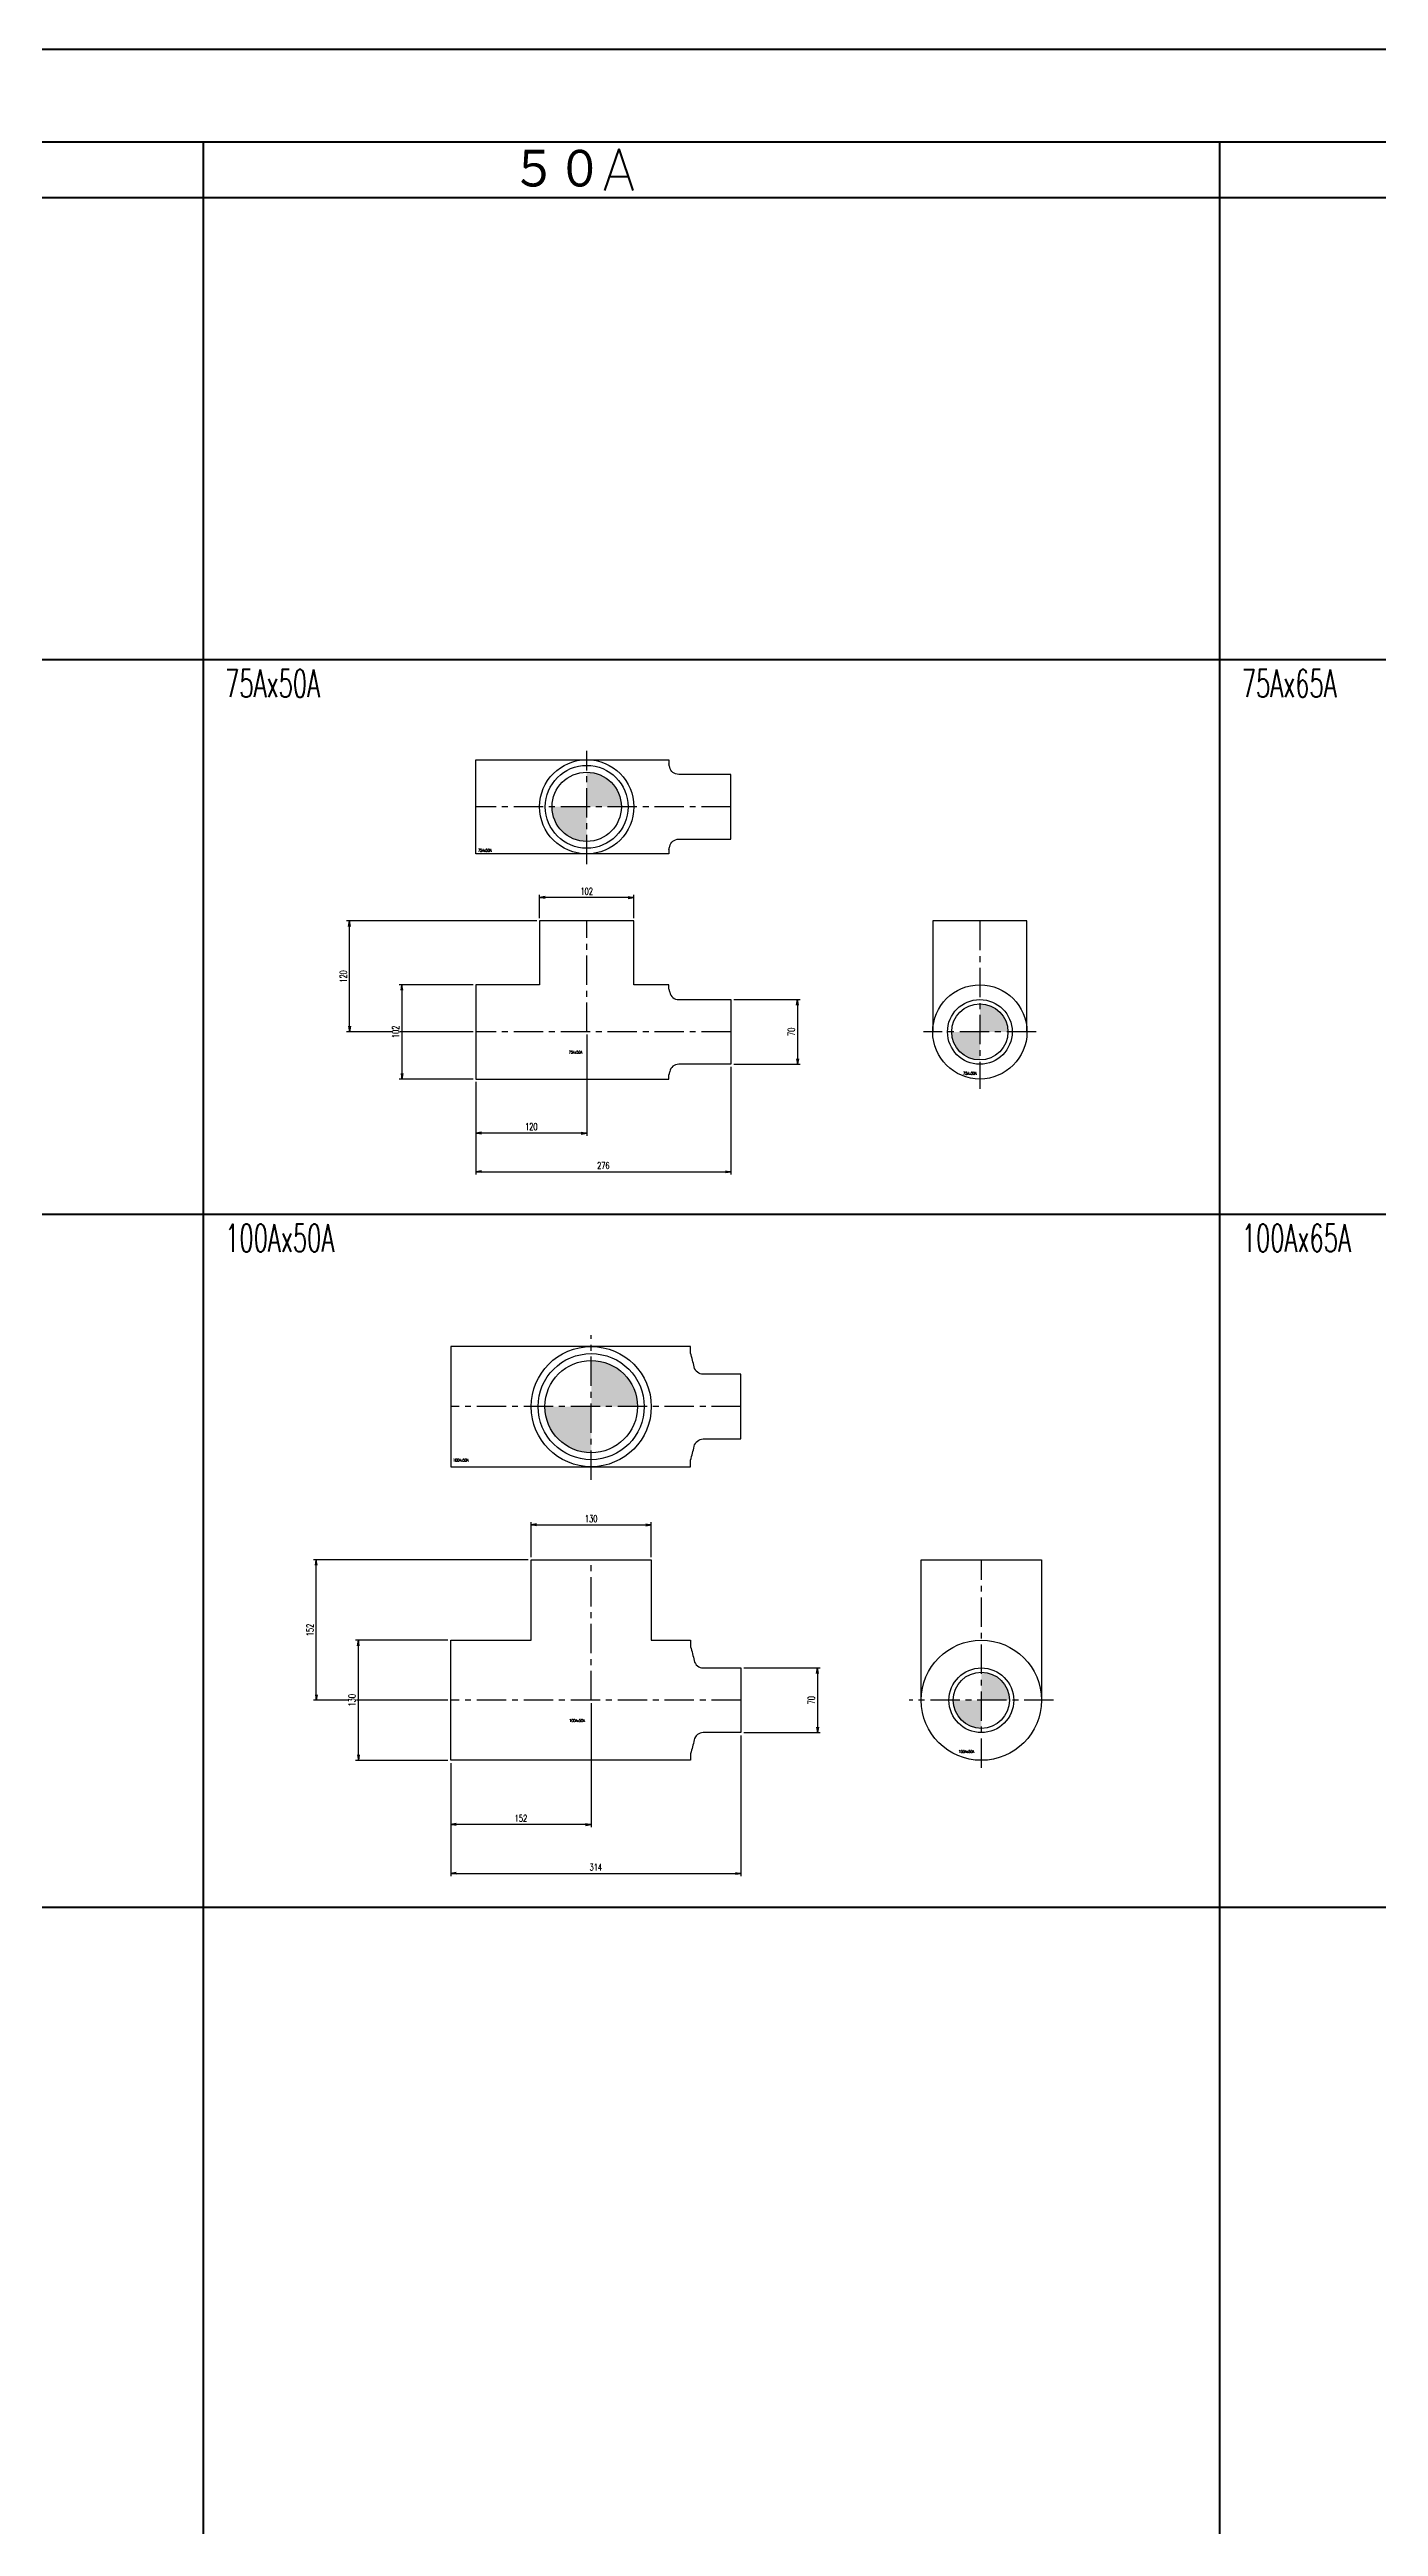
# Model space of a CAD drawing. Header units: millimetres. Extents: x 1711 to 90196, y -23291 to 8516.
# Drawn here: x 86730 to 88167, y -1072 to 1608 of the extents above; entities that cross this region are included whole.
import ezdxf
from ezdxf.enums import TextEntityAlignment as Align

# ---------------------------------------------------------------- set-up
doc = ezdxf.new("R2010")
doc.units = ezdxf.units.MM
doc.header["$PDMODE"] = 35
doc.linetypes.add('CENTER', pattern=[50.8, 31.75, -6.35, 6.35, -6.35])
doc.layers.add('line', color=153, linetype='Continuous', lineweight=50)
for name, color, linetype in [('寸法', 2, 'Continuous'), ('配管-CVP', 4, 'Continuous'), ('＃配管（PVC)', 21, 'Continuous')]:
    doc.layers.add(name, color=color, linetype=linetype)
doc.styles.add('kpk', font='romans.shx', dxfattribs={"width": 0.7, "bigfont": 'extfont2.shx'})
doc.styles.get("Standard").update_dxf_attribs({"font": 'romans.shx', "bigfont": 'extfont.shx'})
doc.dimstyles.new('KPK-3', dxfattribs={"dimscale": 3, "dimtxt": 2.5, "dimasz": 2, "dimexe": 1, "dimexo": 1, "dimgap": 1, "dimtad": 3, "dimdec": 1, "dimdsep": 46, "dimtxsty": 'kpk', "dimblk": 'OPEN', "dimcen": 2.5, "dimclrd": 2, "dimclre": 2, "dimclrt": 4, "dimadec": 1, "dimazin": 2, "dimtfac": 1, "dimtdec": 1, "dimtmove": 0, "dimatfit": 2, "dimldrblk": 'OPEN', "dimfxl": 0, "dimlwd": -1, "dimlwe": -1, "dimarcsym": 0})

# ---------------------------------------------------------------- blocks, each defined once
blk = doc.blocks.new('_Open')
at = {"color": 0, "linetype": 'ByBlock', "lineweight": -2}
for p, q in [((-1, 0.17), (0, 0)), ((-1, -0.17), (0, 0)), ((0, 0), (-1, 0))]:
    blk.add_line(p, q, dxfattribs=at)
blk = doc.blocks.new('*D1937')
at = {"layer": 'Defpoints', "color": 0, "transparency": 16777216}
for p in [(87380.6, 11.2), (87250.6, -26.5), (87380.6, -26.5)]:
    blk.add_point(p, dxfattribs=at)
at = {"layer": '寸法', "color": 2, "transparency": 16777216}
for p, q in [((87250.6, -23.5), (87250.6, 14.2)), ((87256.6, 11.2), (87374.6, 11.2)), ((87380.6, -23.5), (87380.6, 14.2))]:
    blk.add_line(p, q, dxfattribs=at)
at = {"layer": '寸法', "color": 2, "transparency": 16777216, "xscale": 6, "yscale": 6, "zscale": 6, "rotation": 180}
blk.add_blockref('_Open', (87250.6, 11.2), dxfattribs=at)
at = {"layer": '寸法', "color": 2, "transparency": 16777216, "xscale": 6, "yscale": 6, "zscale": 6}
blk.add_blockref('_Open', (87380.6, 11.2), dxfattribs=at)
at = {"layer": '寸法', "color": 4, "transparency": 16777216, "insert": (87315.6, 18), "char_height": 7.5, "attachment_point": 5, "style": 'kpk', "bg_fill": 3, "box_fill_scale": 1.1, "bg_fill_color": 256, "bg_fill_true_color": 13158600, "bg_fill_transparency": 0}
blk.add_mtext('130', dxfattribs=at)
blk = doc.blocks.new('*D1925')
at = {"layer": 'Defpoints', "color": 0, "transparency": 16777216}
for p in [(87054, 664.7), (87259.8, 664.7), (87190.8, 544.7)]:
    blk.add_point(p, dxfattribs=at)
at = {"layer": '寸法', "color": 2, "transparency": 16777216}
for p, q in [((87256.8, 664.7), (87051, 664.7)), ((87054, 550.7), (87054, 658.7)), ((87187.8, 544.7), (87051, 544.7))]:
    blk.add_line(p, q, dxfattribs=at)
at = {"layer": '寸法', "color": 2, "transparency": 16777216, "xscale": 6, "yscale": 6, "zscale": 6}
for p, rotation in [((87054, 664.7), 90), ((87054, 544.7), 270)]:
    blk.add_blockref('_Open', p, dxfattribs=dict(at, rotation=rotation))
at = {"layer": '寸法', "color": 4, "transparency": 16777216, "insert": (87047.3, 604.7), "char_height": 7.5, "attachment_point": 5, "rotation": 90, "style": 'kpk', "bg_fill": 3, "box_fill_scale": 1.1, "bg_fill_color": 256, "bg_fill_true_color": 13158600, "bg_fill_transparency": 0}
blk.add_mtext('120', dxfattribs=at)
blk = doc.blocks.new('*D1926')
at = {"layer": 'Defpoints', "color": 0, "transparency": 16777216}
for p in [(87190.8, 595.7), (87110.9, 493.7), (87190.8, 493.7)]:
    blk.add_point(p, dxfattribs=at)
at = {"layer": '寸法', "color": 2, "transparency": 16777216}
for p, q in [((87187.8, 595.7), (87107.9, 595.7)), ((87110.9, 589.7), (87110.9, 499.7)), ((87187.8, 493.7), (87107.9, 493.7))]:
    blk.add_line(p, q, dxfattribs=at)
at = {"layer": '寸法', "color": 2, "transparency": 16777216, "xscale": 6, "yscale": 6, "zscale": 6}
for p, rotation in [((87110.9, 595.7), 90), ((87110.9, 493.7), 270)]:
    blk.add_blockref('_Open', p, dxfattribs=dict(at, rotation=rotation))
at = {"layer": '寸法', "color": 4, "transparency": 16777216, "insert": (87104.1, 544.7), "char_height": 7.5, "attachment_point": 5, "rotation": 90, "style": 'kpk', "bg_fill": 3, "box_fill_scale": 1.1, "bg_fill_color": 256, "bg_fill_true_color": 13158600, "bg_fill_transparency": 0}
blk.add_mtext('102', dxfattribs=at)
blk = doc.blocks.new('*D1927')
at = {"layer": 'Defpoints', "color": 0, "transparency": 16777216}
for p in [(87310.8, 544.7), (87190.8, 493.7), (87190.8, 435.2)]:
    blk.add_point(p, dxfattribs=at)
at = {"layer": '寸法', "color": 2, "transparency": 16777216}
for p, q in [((87310.8, 541.7), (87310.8, 432.2)), ((87190.8, 490.7), (87190.8, 432.2)), ((87304.8, 435.2), (87196.8, 435.2))]:
    blk.add_line(p, q, dxfattribs=at)
at = {"layer": '寸法', "color": 2, "transparency": 16777216, "xscale": 6, "yscale": 6, "zscale": 6, "rotation": 180}
blk.add_blockref('_Open', (87190.8, 435.2), dxfattribs=at)
at = {"layer": '寸法', "color": 2, "transparency": 16777216, "xscale": 6, "yscale": 6, "zscale": 6}
blk.add_blockref('_Open', (87310.8, 435.2), dxfattribs=at)
at = {"layer": '寸法', "color": 4, "transparency": 16777216, "insert": (87250.8, 442), "char_height": 7.5, "attachment_point": 5, "style": 'kpk', "bg_fill": 3, "box_fill_scale": 1.1, "bg_fill_color": 256, "bg_fill_true_color": 13158600, "bg_fill_transparency": 0}
blk.add_mtext('120', dxfattribs=at)
blk = doc.blocks.new('*D1928')
at = {"layer": 'Defpoints', "color": 0, "transparency": 16777216}
for p in [(87466.8, 509.7), (87190.8, 493.7), (87466.8, 393.4)]:
    blk.add_point(p, dxfattribs=at)
at = {"layer": '寸法', "color": 2, "transparency": 16777216}
for p, q in [((87190.8, 490.7), (87190.8, 390.4)), ((87466.8, 506.7), (87466.8, 390.4)), ((87196.8, 393.4), (87460.8, 393.4))]:
    blk.add_line(p, q, dxfattribs=at)
at = {"layer": '寸法', "color": 2, "transparency": 16777216, "xscale": 6, "yscale": 6, "zscale": 6, "rotation": 180}
blk.add_blockref('_Open', (87190.8, 393.4), dxfattribs=at)
at = {"layer": '寸法', "color": 2, "transparency": 16777216, "xscale": 6, "yscale": 6, "zscale": 6}
blk.add_blockref('_Open', (87466.8, 393.4), dxfattribs=at)
at = {"layer": '寸法', "color": 4, "transparency": 16777216, "insert": (87328.8, 400.1), "char_height": 7.5, "attachment_point": 5, "style": 'kpk', "bg_fill": 3, "box_fill_scale": 1.1, "bg_fill_color": 256, "bg_fill_true_color": 13158600, "bg_fill_transparency": 0}
blk.add_mtext('276', dxfattribs=at)
blk = doc.blocks.new('*D1929')
at = {"layer": 'Defpoints', "color": 0, "transparency": 16777216}
for p in [(87466.8, 579.7), (87466.8, 509.7), (87538.9, 509.7)]:
    blk.add_point(p, dxfattribs=at)
at = {"layer": '寸法', "color": 2, "transparency": 16777216}
for p, q in [((87469.8, 579.7), (87541.9, 579.7)), ((87538.9, 573.7), (87538.9, 515.7)), ((87469.8, 509.7), (87541.9, 509.7))]:
    blk.add_line(p, q, dxfattribs=at)
at = {"layer": '寸法', "color": 2, "transparency": 16777216, "xscale": 6, "yscale": 6, "zscale": 6}
for p, rotation in [((87538.9, 579.7), 90), ((87538.9, 509.7), 270)]:
    blk.add_blockref('_Open', p, dxfattribs=dict(at, rotation=rotation))
at = {"layer": '寸法', "color": 4, "transparency": 16777216, "insert": (87532.1, 544.7), "char_height": 7.5, "attachment_point": 5, "rotation": 90, "style": 'kpk', "bg_fill": 3, "box_fill_scale": 1.1, "bg_fill_color": 256, "bg_fill_true_color": 13158600, "bg_fill_transparency": 0}
blk.add_mtext('70', dxfattribs=at)
blk = doc.blocks.new('*D1930')
at = {"layer": 'Defpoints', "color": 0, "transparency": 16777216}
for p in [(87259.8, 690), (87259.8, 664.7), (87361.8, 664.7)]:
    blk.add_point(p, dxfattribs=at)
at = {"layer": '寸法', "color": 2, "transparency": 16777216}
for p, q in [((87259.8, 667.7), (87259.8, 693)), ((87355.8, 690), (87265.8, 690)), ((87361.8, 667.7), (87361.8, 693))]:
    blk.add_line(p, q, dxfattribs=at)
at = {"layer": '寸法', "color": 2, "transparency": 16777216, "xscale": 6, "yscale": 6, "zscale": 6, "rotation": 180}
blk.add_blockref('_Open', (87259.8, 690), dxfattribs=at)
at = {"layer": '寸法', "color": 2, "transparency": 16777216, "xscale": 6, "yscale": 6, "zscale": 6}
blk.add_blockref('_Open', (87361.8, 690), dxfattribs=at)
at = {"layer": '寸法', "color": 4, "transparency": 16777216, "insert": (87310.8, 696.8), "char_height": 7.5, "attachment_point": 5, "style": 'kpk', "bg_fill": 3, "box_fill_scale": 1.1, "bg_fill_color": 256, "bg_fill_true_color": 13158600, "bg_fill_transparency": 0}
blk.add_mtext('102', dxfattribs=at)
blk = doc.blocks.new('*D2000')
at = {"layer": 'Defpoints', "color": 0, "transparency": 16777216}
for p in [(87018.2, -26.5), (87250.6, -26.5), (87163.6, -178.5)]:
    blk.add_point(p, dxfattribs=at)
at = {"layer": '寸法', "color": 2, "transparency": 16777216}
for p, q in [((87247.6, -26.5), (87015.2, -26.5)), ((87018.2, -172.5), (87018.2, -32.5)), ((87160.6, -178.5), (87015.2, -178.5))]:
    blk.add_line(p, q, dxfattribs=at)
at = {"layer": '寸法', "color": 2, "transparency": 16777216, "xscale": 6, "yscale": 6, "zscale": 6}
for p, rotation in [((87018.2, -26.5), 90), ((87018.2, -178.5), 270)]:
    blk.add_blockref('_Open', p, dxfattribs=dict(at, rotation=rotation))
at = {"layer": '寸法', "color": 4, "transparency": 16777216, "insert": (87011.5, -102.5), "char_height": 7.5, "attachment_point": 5, "rotation": 90, "style": 'kpk', "bg_fill": 3, "box_fill_scale": 1.1, "bg_fill_color": 256, "bg_fill_true_color": 13158600, "bg_fill_transparency": 0}
blk.add_mtext('152', dxfattribs=at)
blk = doc.blocks.new('*D2002')
at = {"layer": 'Defpoints', "color": 0, "transparency": 16777216}
for p in [(87477.6, -213.5), (87163.6, -243.5), (87477.6, -365.8)]:
    blk.add_point(p, dxfattribs=at)
at = {"layer": '寸法', "color": 2, "transparency": 16777216}
for p, q in [((87477.6, -216.5), (87477.6, -368.8)), ((87163.6, -246.5), (87163.6, -368.8)), ((87169.6, -365.8), (87471.6, -365.8))]:
    blk.add_line(p, q, dxfattribs=at)
at = {"layer": '寸法', "color": 2, "transparency": 16777216, "xscale": 6, "yscale": 6, "zscale": 6, "rotation": 180}
blk.add_blockref('_Open', (87163.6, -365.8), dxfattribs=at)
at = {"layer": '寸法', "color": 2, "transparency": 16777216, "xscale": 6, "yscale": 6, "zscale": 6}
blk.add_blockref('_Open', (87477.6, -365.8), dxfattribs=at)
at = {"layer": '寸法', "color": 4, "transparency": 16777216, "insert": (87320.6, -359.1), "char_height": 7.5, "attachment_point": 5, "style": 'kpk', "bg_fill": 3, "box_fill_scale": 1.1, "bg_fill_color": 256, "bg_fill_true_color": 13158600, "bg_fill_transparency": 0}
blk.add_mtext('314', dxfattribs=at)
blk = doc.blocks.new('*D2003')
at = {"layer": 'Defpoints', "color": 0, "transparency": 16777216}
for p in [(87063.7, -113.5), (87163.6, -113.5), (87163.6, -243.5)]:
    blk.add_point(p, dxfattribs=at)
at = {"layer": '寸法', "color": 2, "transparency": 16777216}
for p, q in [((87160.6, -113.5), (87060.7, -113.5)), ((87063.7, -237.5), (87063.7, -119.5)), ((87160.6, -243.5), (87060.7, -243.5))]:
    blk.add_line(p, q, dxfattribs=at)
at = {"layer": '寸法', "color": 2, "transparency": 16777216, "xscale": 6, "yscale": 6, "zscale": 6}
for p, rotation in [((87063.7, -113.5), 90), ((87063.7, -243.5), 270)]:
    blk.add_blockref('_Open', p, dxfattribs=dict(at, rotation=rotation))
at = {"layer": '寸法', "color": 4, "transparency": 16777216, "insert": (87056.9, -178.5), "char_height": 7.5, "attachment_point": 5, "rotation": 90, "style": 'kpk', "bg_fill": 3, "box_fill_scale": 1.1, "bg_fill_color": 256, "bg_fill_true_color": 13158600, "bg_fill_transparency": 0}
blk.add_mtext('130', dxfattribs=at)
blk = doc.blocks.new('*D2004')
at = {"layer": 'Defpoints', "color": 0, "transparency": 16777216}
for p in [(87315.6, -178.5), (87163.6, -243.5), (87163.6, -312.9)]:
    blk.add_point(p, dxfattribs=at)
at = {"layer": '寸法', "color": 2, "transparency": 16777216}
for p, q in [((87315.6, -181.5), (87315.6, -315.9)), ((87163.6, -246.5), (87163.6, -315.9)), ((87309.6, -312.9), (87169.6, -312.9))]:
    blk.add_line(p, q, dxfattribs=at)
at = {"layer": '寸法', "color": 2, "transparency": 16777216, "xscale": 6, "yscale": 6, "zscale": 6, "rotation": 180}
blk.add_blockref('_Open', (87163.6, -312.9), dxfattribs=at)
at = {"layer": '寸法', "color": 2, "transparency": 16777216, "xscale": 6, "yscale": 6, "zscale": 6}
blk.add_blockref('_Open', (87315.6, -312.9), dxfattribs=at)
at = {"layer": '寸法', "color": 4, "transparency": 16777216, "insert": (87239.6, -306.1), "char_height": 7.5, "attachment_point": 5, "style": 'kpk', "bg_fill": 3, "box_fill_scale": 1.1, "bg_fill_color": 256, "bg_fill_true_color": 13158600, "bg_fill_transparency": 0}
blk.add_mtext('152', dxfattribs=at)
blk = doc.blocks.new('*D2005')
at = {"layer": 'Defpoints', "color": 0, "transparency": 16777216}
for p in [(87477.6, -143.5), (87477.6, -213.5), (87560.4, -213.5)]:
    blk.add_point(p, dxfattribs=at)
at = {"layer": '寸法', "color": 2, "transparency": 16777216}
for p, q in [((87480.6, -143.5), (87563.4, -143.5)), ((87560.4, -149.5), (87560.4, -207.5)), ((87480.6, -213.5), (87563.4, -213.5))]:
    blk.add_line(p, q, dxfattribs=at)
at = {"layer": '寸法', "color": 2, "transparency": 16777216, "xscale": 6, "yscale": 6, "zscale": 6}
for p, rotation in [((87560.4, -143.5), 90), ((87560.4, -213.5), 270)]:
    blk.add_blockref('_Open', p, dxfattribs=dict(at, rotation=rotation))
at = {"layer": '寸法', "color": 4, "transparency": 16777216, "insert": (87553.7, -178.5), "char_height": 7.5, "attachment_point": 5, "rotation": 90, "style": 'kpk', "bg_fill": 3, "box_fill_scale": 1.1, "bg_fill_color": 256, "bg_fill_true_color": 13158600, "bg_fill_transparency": 0}
blk.add_mtext('70', dxfattribs=at)
blk = doc.blocks.new('A$C8e9c73af')
at = {"layer": 'line'}
blk.add_line((14420, -100), (14420, -5360), dxfattribs=at)
for points in [[(15520, -5360), (16620, -5360), (17720, -5360), (17720, 0), (8860, 0), (8860, -5360), (7760, -5360), (6660, -5360)], [(10020, -5360), (8920, -5360), (8860, -5360), (8860, 0), (8920, -160), (8860, -160), (8920, -160), (10020, -160), (11120, -160), (12220, -160), (13320, -160), (14420, -160), (15520, -160), (16620, -160), (17720, -160)], [(10020, -100), (10020, -5360), (11120, -5360), (12220, -5360), (13320, -5360), (14420, -5360), (15520, -5360), (15520, -100)], [(11120, -5360), (11120, -100), (12220, -100), (13320, -100), (14420, -100), (15520, -100), (16620, -100), (17720, -100)], [(0, -660), (60, -660), (1160, -660), (2260, -660), (3360, -660), (4460, -660), (5560, -660), (6660, -660), (7760, -660), (8860, -660), (8920, -660), (10020, -660), (11120, -660), (12220, -660), (13320, -660), (14420, -660), (15520, -660), (16620, -660), (17720, -660)], [(0, -1260), (60, -1260), (1160, -1260), (2260, -1260), (3360, -1260), (4460, -1260), (5560, -1260), (6660, -1260), (7760, -1260), (8860, -1260), (8920, -1260), (10020, -1260), (11120, -1260), (12220, -1260), (13320, -1260), (14420, -1260), (15520, -1260), (16620, -1260), (17720, -1260)], [(0, -2010), (60, -2010), (1160, -2010), (2260, -2010), (3360, -2010), (4460, -2010), (5560, -2010), (6660, -2010), (7760, -2010), (8860, -2010), (8920, -2010), (10020, -2010), (11120, -2010), (12220, -2010), (13320, -2010), (14420, -2010), (15520, -2010), (16620, -2010), (17720, -2010)]]:
    blk.add_lwpolyline(points, dxfattribs=at)
for s, insert, char_height, attachment_point in [('５０A', (14820, -130), 45, 5), ('{\\W0.6;75Ax50A}', (14443.6, -685.9), 30, 4), ('{\\W0.6;75Ax65A}', (15543.6, -685.9), 30, 4), ('{\\W0.6;100Ax50A}', (14443.6, -1285.9), 30, 4), ('{\\W0.6;100Ax65A}', (15543.6, -1285.9), 30, 4)]:
    blk.add_mtext(s, dxfattribs=dict(at, insert=insert, char_height=char_height, attachment_point=attachment_point))
blk = doc.blocks.new('75Ax50A-TS_BT『L型』-上面')
at = {"layer": '＃配管（PVC)', "linetype": 'ByBlock'}
h = blk.add_hatch(color=252, dxfattribs=at)
h.dxf.hatch_style = 1
h.paths.add_polyline_path([(37.5, 0, 0.414214), (0, 37.5), (0, 0)])
h.paths.add_polyline_path([(0, 0), (-37.5, 0, 0.414214), (0, -37.5)])
at = {"layer": '＃配管（PVC)', "color": 2, "linetype": 'CENTER'}
for p, q in [((0, -62.2), (0, 60.7)), ((156, 0), (-120, 0))]:
    blk.add_line(p, q, dxfattribs=at)
at = {"layer": '＃配管（PVC)', "color": 0, "linetype": 'ByBlock'}
blk.add_lwpolyline([(89, -46.4), (89, -51), (-120, -51), (-120, 51), (89, 51), (89, 46.4)], dxfattribs=at)
blk.add_lwpolyline([(89, -46.4, 0.004071), (89.8, -42.9, -0.353987), (99.6, -35), (156, -35), (156, 35), (99.6, 35, -0.353987), (89.8, 42.9, 0.004071), (89, 46.4)], format="xyb", dxfattribs=at)
for radius in [51, 44.8, 37.5]:
    blk.add_circle((0, 0), radius, dxfattribs=at)
at = {"layer": '＃配管（PVC)', "color": 6, "style": 'kpk', "width": 0.7}
blk.add_text('75Ax50A', height=3, dxfattribs=at).set_placement((-110.2, -45.6), align=Align.TOP_CENTER)
blk = doc.blocks.new('75Ax50A-TS_BT『L型』-正面')
at = {"layer": '＃配管（PVC)', "color": 2, "linetype": 'CENTER'}
for p, q in [((0, 0), (0, 120)), ((156, 0), (-120, 0))]:
    blk.add_line(p, q, dxfattribs=at)
at = {"layer": '＃配管（PVC)', "color": 0, "linetype": 'ByBlock'}
blk.add_lwpolyline([(89, 46.4), (89, 51), (51, 51), (51, 120), (-51, 120), (-51, 51), (-120, 51), (-120, -51), (89, -51), (89, -46.4)], dxfattribs=at)
blk.add_lwpolyline([(89, 46.4, -0.004071), (89.8, 42.9, 0.353987), (99.6, 35), (156, 35), (156, -35), (99.6, -35, 0.353987), (89.8, -42.9, -0.004071), (89, -46.4)], format="xyb", dxfattribs=at)
at = {"layer": '＃配管（PVC)', "color": 6, "style": 'kpk', "width": 0.7}
blk.add_text('75Ax50A', height=3, dxfattribs=at).set_placement((-12, -20.5), align=Align.TOP_CENTER)
blk = doc.blocks.new('75Ax50A-TS_BT『L型』-側面')
at = {"layer": '＃配管（PVC)', "linetype": 'ByBlock'}
h = blk.add_hatch(color=252, dxfattribs=at)
h.dxf.hatch_style = 1
h.paths.add_polyline_path([(0, 0), (30.4, 0, 0.414214), (0, 30.4)])
h.paths.add_polyline_path([(0, -30.4), (0, 0), (-30.4, 0, 0.414214)])
at = {"layer": '＃配管（PVC)', "color": 2, "linetype": 'CENTER'}
for p, q in [((0, 120), (0, -61.5)), ((60.8, 0), (-60.8, 0))]:
    blk.add_line(p, q, dxfattribs=at)
at = {"layer": '＃配管（PVC)', "color": 0, "linetype": 'ByBlock'}
blk.add_lwpolyline([(51, 0), (51, 120), (-51, 120), (-51, 0)], dxfattribs=at)
for radius in [51, 35, 30.4]:
    blk.add_circle((0, 0), radius, dxfattribs=at)
at = {"layer": '＃配管（PVC)', "color": 6, "style": 'kpk', "width": 0.7}
blk.add_text('75Ax50A', height=3, dxfattribs=at).set_placement((-10.7, -43.3), align=Align.TOP_CENTER)
blk = doc.blocks.new('100Ax50A-TS_BT『L型』-上面')
at = {"layer": '＃配管（PVC)', "linetype": 'ByBlock'}
h = blk.add_hatch(color=252, dxfattribs=at)
h.dxf.hatch_style = 1
h.paths.add_polyline_path([(0, 0), (50, 0, 0.414214), (0, 50)])
h.paths.add_polyline_path([(0, 0), (-50, 0, 0.414214), (0, -50)])
at = {"layer": '＃配管（PVC)', "color": 2, "linetype": 'CENTER'}
for p, q in [((0, -79.2), (0, 77.2)), ((162, 0), (-152, 0))]:
    blk.add_line(p, q, dxfattribs=at)
at = {"layer": '＃配管（PVC)', "color": 0, "linetype": 'ByBlock'}
for points in [[(111.4, 42.9, 0.019363), (107.5, 57.8), (107.5, 65), (-152, 65), (-152, -65), (107.5, -65), (107.5, -57.8, 0.019363), (111.4, -42.9)], [(111.4, -42.9, -0.352445), (121.2, -35), (162, -35), (162, 35), (121.2, 35, -0.352445), (111.4, 42.9)]]:
    blk.add_lwpolyline(points, format="xyb", dxfattribs=at)
for radius in [65, 57.4, 50]:
    blk.add_circle((0, 0), radius, dxfattribs=at)
at = {"layer": '＃配管（PVC)', "color": 6, "style": 'kpk', "width": 0.7}
blk.add_text('100Ax50A', height=3, dxfattribs=at).set_placement((-141, -56.4), align=Align.TOP_CENTER)
blk = doc.blocks.new('100Ax50A-TS_BT『L型』-正面')
at = {"layer": '＃配管（PVC)', "color": 2, "linetype": 'CENTER'}
for p, q in [((0, 0), (0, 152)), ((162, 0), (-152, 0))]:
    blk.add_line(p, q, dxfattribs=at)
at = {"layer": '＃配管（PVC)', "color": 0, "linetype": 'ByBlock'}
for points in [[(111.4, -42.9, -0.019363), (107.5, -57.8), (107.5, -65), (-152, -65), (-152, 65), (-65, 65), (-65, 152), (65, 152), (65, 65), (107.5, 65), (107.5, 57.8, -0.019363), (111.4, 42.9)], [(111.4, 42.9, 0.352445), (121.2, 35), (162, 35), (162, -35), (121.2, -35, 0.352445), (111.4, -42.9)]]:
    blk.add_lwpolyline(points, format="xyb", dxfattribs=at)
at = {"layer": '＃配管（PVC)', "color": 6, "style": 'kpk', "width": 0.7}
blk.add_text('100Ax50A', height=3, dxfattribs=at).set_placement((-15.3, -20.5), align=Align.TOP_CENTER)
blk = doc.blocks.new('100Ax50A-TS_BT『L型』-側面')
at = {"layer": '＃配管（PVC)', "linetype": 'ByBlock'}
h = blk.add_hatch(color=252, dxfattribs=at)
h.dxf.hatch_style = 1
h.paths.add_polyline_path([(30.4, 0, 0.414214), (0, 30.4), (0, 0)])
h.paths.add_polyline_path([(0, 0), (-30.4, 0, 0.414214), (0, -30.4)])
at = {"layer": '＃配管（PVC)', "color": 2, "linetype": 'CENTER'}
for p, q in [((0, -73), (0, 152)), ((78.2, 0), (-78.2, 0))]:
    blk.add_line(p, q, dxfattribs=at)
at = {"layer": '＃配管（PVC)', "color": 0, "linetype": 'ByBlock'}
blk.add_lwpolyline([(-65, 0), (-65, 152), (65, 152), (65, 0)], dxfattribs=at)
for radius in [65, 35, 30.4]:
    blk.add_circle((0, 0), radius, dxfattribs=at)
at = {"layer": '＃配管（PVC)', "color": 6, "style": 'kpk', "width": 0.7}
blk.add_text('100Ax50A', height=3, dxfattribs=at).set_placement((-16.1, -54), align=Align.TOP_CENTER)

msp = doc.modelspace()

# ---------------------------------------------------------------- block references
at = {"layer": '配管-CVP', "linetype": 'ByBlock'}
for name, p in [('75Ax50A-TS_BT『L型』-上面', (87310.7582, 788.2013)), ('75Ax50A-TS_BT『L型』-側面', (87736.1526, 544.6695)), ('100Ax50A-TS_BT『L型』-上面', (87315.6291, 139.1995)), ('100Ax50A-TS_BT『L型』-側面', (87737.7659, -178.4809))]:
    msp.add_blockref(name, p, dxfattribs=at)

# ---------------------------------------------------------------- dimensions: what is measured, and where the dimension line sits
at = {"layer": '寸法'}
dim = msp.add_linear_dim(base=(87054.0427, 664.6695), p1=(87190.7582, 544.6695), p2=(87259.7582, 664.6695), angle=90, dimstyle='KPK-3', dxfattribs=at)
dim.commit()
dim.dimension.update_dxf_attribs({"geometry": '*D1925', "text_midpoint": (87047.2927, 604.6695)})
for base, p1, p2, picture, middle in [((87380.6291, 11.2438), (87250.6291, -26.4809), (87380.6291, -26.4809), '*D1937', (87315.6291, 17.9938)), ((87477.6291, -365.8429), (87163.6291, -243.4809), (87477.6291, -213.4809), '*D2002', (87320.6291, -359.0929))]:
    dim = msp.add_linear_dim(base=base, p1=p1, p2=p2, dimstyle='KPK-3', dxfattribs=at)
    dim.commit()
    dim.dimension.update_dxf_attribs({"geometry": picture, "text_midpoint": middle})

# ---------------------------------------------------------------- next in the draw order: dimensions: what is measured, and where the dimension line sits
dim = msp.add_linear_dim(base=(87259.7582, 690.025), p1=(87361.7582, 664.6695), p2=(87259.7582, 664.6695), dimstyle='KPK-3', dxfattribs=at)
dim.commit()
dim.dimension.update_dxf_attribs({"geometry": '*D1930', "text_midpoint": (87310.7582, 696.775)})
for base, p1, p2, picture, middle in [((87110.8608, 493.6695), (87190.7582, 595.6695), (87190.7582, 493.6695), '*D1926', (87104.1108, 544.6695)), ((87018.2417, -26.4983), (87163.6291, -178.4809), (87250.6291, -26.4983), '*D2000', (87011.4917, -102.4896)), ((87560.4225, -213.4809), (87477.6291, -143.4809), (87477.6291, -213.4809), '*D2005', (87553.6725, -178.4809))]:
    dim = msp.add_linear_dim(base=base, p1=p1, p2=p2, angle=90, dimstyle='KPK-3', dxfattribs=at)
    dim.commit()
    dim.dimension.update_dxf_attribs({"geometry": picture, "text_midpoint": middle})

# ---------------------------------------------------------------- next in the draw order: dimensions: what is measured, and where the dimension line sits
dim = msp.add_linear_dim(base=(87190.7582, 435.2197), p1=(87310.7582, 544.6695), p2=(87190.7582, 493.6695), dimstyle='KPK-3', dxfattribs=at)
dim.commit()
dim.dimension.update_dxf_attribs({"geometry": '*D1927', "text_midpoint": (87250.7582, 441.9697)})
dim = msp.add_linear_dim(base=(87063.6755, -113.4809), p1=(87163.6291, -243.4809), p2=(87163.6291, -113.4809), angle=90, dimstyle='KPK-3', dxfattribs=at)
dim.commit()
dim.dimension.update_dxf_attribs({"geometry": '*D2003', "text_midpoint": (87056.9255, -178.4809)})

# ---------------------------------------------------------------- next in the draw order: dimensions: what is measured, and where the dimension line sits
for base, p1, p2, picture, middle in [((87466.7582, 393.3947), (87190.7582, 493.6695), (87466.7582, 509.6695), '*D1928', (87328.7582, 400.1447)), ((87163.6291, -312.8742), (87315.6291, -178.4809), (87163.6291, -243.4809), '*D2004', (87239.6291, -306.1242))]:
    dim = msp.add_linear_dim(base=base, p1=p1, p2=p2, dimstyle='KPK-3', dxfattribs=at)
    dim.commit()
    dim.dimension.update_dxf_attribs({"geometry": picture, "text_midpoint": middle})

# ---------------------------------------------------------------- next in the draw order: block references
at = {"layer": '配管-CVP', "linetype": 'ByBlock'}
msp.add_blockref('100Ax50A-TS_BT『L型』-正面', (87315.6291, -178.4809), dxfattribs=at)

# ---------------------------------------------------------------- next in the draw order: dimensions: what is measured, and where the dimension line sits
at = {"layer": '寸法'}
dim = msp.add_linear_dim(base=(87538.8572, 509.6695), p1=(87466.7582, 579.6695), p2=(87466.7582, 509.6695), angle=90, dimstyle='KPK-3', dxfattribs=at)
dim.commit()
dim.dimension.update_dxf_attribs({"geometry": '*D1929', "text_midpoint": (87532.1072, 544.6695)})

# ---------------------------------------------------------------- next in the draw order: block references
at = {"layer": 'line'}
msp.add_blockref('A$C8e9c73af', (72475.9035, 1607.5677), dxfattribs=at)
at = {"layer": '配管-CVP', "linetype": 'ByBlock'}
msp.add_blockref('75Ax50A-TS_BT『L型』-正面', (87310.7582, 544.6695), dxfattribs=at)

doc.saveas('drawing.dxf')
